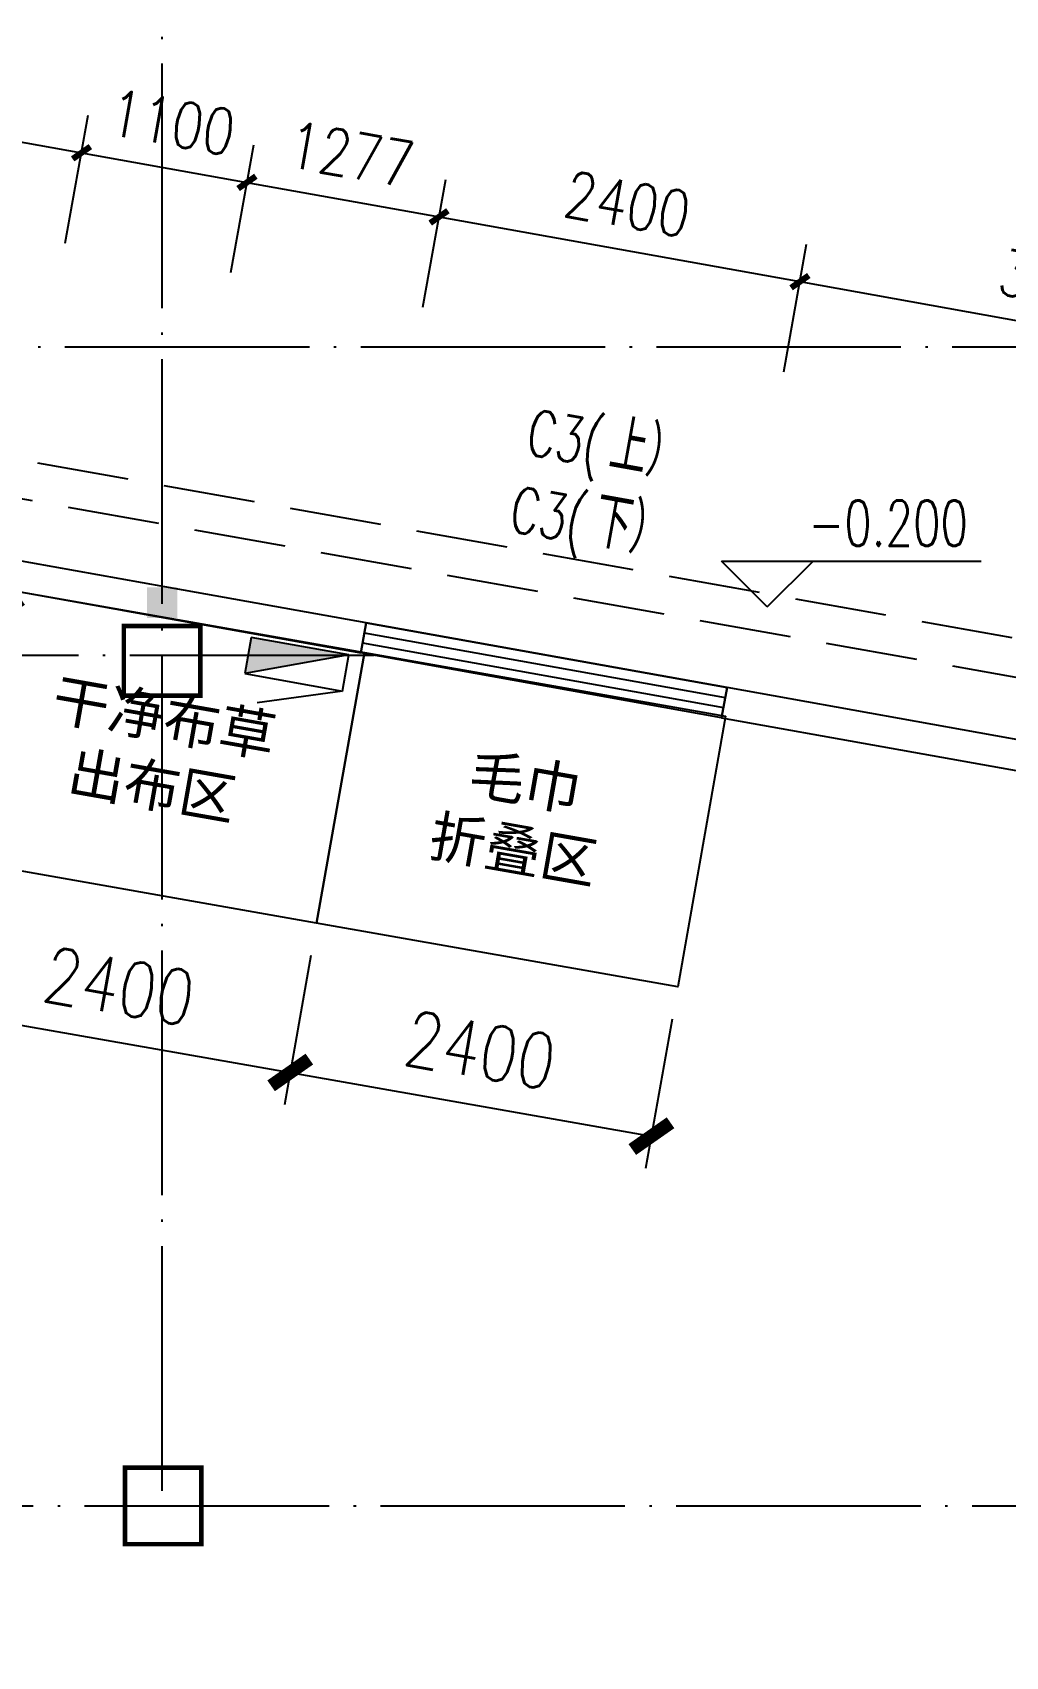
# Model space of a CAD drawing. Header units: millimetres. Extents: x 591771 to 1936534, y -622016 to 355666.
# Drawn here: x 623208 to 629576, y 269697 to 280331 of the extents above; entities that cross this region are included whole.
import ezdxf

# ---------------------------------------------------------------- set-up
doc = ezdxf.new("R2010")
doc.units = ezdxf.units.MM
doc.header["$LTSCALE"] = 80
doc.linetypes.add('DASH', pattern=[0.35, 0.25, -0.1])
doc.linetypes.add('DOTE', pattern=[2.42, 2, -0.2, 0.02, -0.2])
for name, color, linetype in [('00_LAYOUT', 7, 'Continuous'), ('\\M+5BDA8-\\M+5B1EA\\M+5B8DF', 3, 'Continuous'), ('\\M+5BDA8-\\M+5B3DF\\M+5B4E7', 3, 'Continuous'), ('\\M+5BDA8-\\M+5B4B0', 4, 'Continuous'), ('\\M+5BDA8-\\M+5C3C5\\M+5B4B0\\M+5B1E0\\M+5BAC5', 7, 'Continuous'), ('\\M+5BDA8-\\M+5C7BD-\\M+5D7A9', 31, 'Continuous'), ('\\M+5BDA8-\\M+5D6E1', 17, 'DOTE'), ('\\M+5C1A2\\M+5C3E6\\M+5CFDF\\M+5CCF51', 7, 'Continuous'), ('\\M+5C1A2\\M+5C3E6\\M+5CFF4\\M+5CCF53', 252, 'Continuous'), ('\\M+5C5C5\\M+5CBAE', 1, 'Continuous'), ('EQUIP_\\M+5CFFB\\M+5BBF0\\M+5CBA8', 7, 'Continuous'), ('PUB_TEXT', 7, 'Continuous')]:
    doc.layers.add(name, color=color, linetype=linetype)
doc.styles.add('A-STANDARD', font='SIMPLEX', dxfattribs={"bigfont": 'GBCBIG'})
doc.styles.add('A-WIN-LABEL', font='SIMPLEX', dxfattribs={"bigfont": 'GBCBIG'})
doc.styles.add('DIM_FONT', font='SIMPLEX.shx', dxfattribs={"width": 0.8})
doc.styles.add('ROMANS', font='ROMANS.shx', dxfattribs={"width": 0.8, "bigfont": 'hhztxt.shx'})
doc.styles.get("Standard").update_dxf_attribs({"font": 'txt.shx', "height": 100, "bigfont": 'gbcbig.shx'})
doc.dimstyles.new('dim1-150', dxfattribs={"dimscale": 180, "dimtxt": 2, "dimasz": 1.2, "dimexe": 1.2, "dimexo": 1.2, "dimgap": 1, "dimtad": 1, "dimdec": 0, "dimdsep": 46, "dimtxsty": 'ROMANS', "dimblk": 'ARCHTICK', "dimcen": 0, "dimadec": 0, "dimazin": 0, "dimtfac": 0.71, "dimtdec": 0, "dimtix": 1, "dimtmove": 0, "dimatfit": 3, "dimldrblk": 'ARCHTICK', "dimfxl": 0, "dimtolj": 1, "dimtzin": 0, "dimarcsym": 0})
doc.dimstyles.new('DIMN', dxfattribs={"dimtxt": 300, "dimasz": 100, "dimexe": 250, "dimexo": 300, "dimgap": 150, "dimtad": 1, "dimdec": 0, "dimzin": 0, "dimdsep": 46, "dimtxsty": 'DIM_FONT', "dimblk": 'ARCHTICK', "dimcen": 0.09, "dimclrt": 7, "dimazin": 2, "dimtfac": 1, "dimtdec": 0, "dimtix": 1, "dimtmove": 2, "dimatfit": 3, "dimldrblk": 'ARCHTICK', "dimfxl": 0, "dimtolj": 1, "dimtzin": 0, "dimarcsym": 0})

# ---------------------------------------------------------------- blocks, each defined once
blk = doc.blocks.new('_ArchTick')
at = {"color": 0, "linetype": 'ByBlock', "const_width": 0.4}
blk.add_lwpolyline([(-0.5, -0.5), (0.5, 0.5)], dxfattribs=at)
blk = doc.blocks.new('*D20')
at = {"layer": '\\M+5C1A2\\M+5C3E6\\M+5CFDF\\M+5CCF51', "color": 0, "lineweight": -2, "transparency": 16777216}
blk.add_arc((613228, 278183), 5623, 169.8236, 180, dxfattribs=at)
at = {"layer": 'Defpoints', "color": 0, "lineweight": -3, "transparency": 16777216}
for p in [(604190, 279805), (607645, 278847), (604090, 278183), (662318, 278183), (660503, 269697)]:
    blk.add_point(p, dxfattribs=at)
at = {"layer": '\\M+5C1A2\\M+5C3E6\\M+5CFDF\\M+5CCF51', "color": 0, "lineweight": -2, "transparency": 16777216, "xscale": 216, "yscale": 216, "zscale": 216}
for p, rotation in [((607694, 279176), 79.8236399644772), ((607606, 278183), 270)]:
    blk.add_blockref('_ArchTick', p, dxfattribs=dict(at, rotation=rotation))
at = {"layer": '\\M+5C1A2\\M+5C3E6\\M+5CFDF\\M+5CCF51', "color": 0, "lineweight": -2, "transparency": 16777216, "insert": (607261, 278714), "char_height": 360, "attachment_point": 5, "rotation": 84.9118, "style": 'ROMANS'}
blk.add_mtext('\\A1;10%%D', dxfattribs=at)
blk = doc.blocks.new('*D21')
at = {"layer": '\\M+5C1A2\\M+5C3E6\\M+5CFDF\\M+5CCF51', "color": 0, "lineweight": -2, "transparency": 16777216}
blk.add_arc((625444, 276252), 2447, 169.8236, 180, dxfattribs=at)
at = {"layer": 'Defpoints', "color": 0, "lineweight": -3, "transparency": 16777216}
for p in [(615238, 278084), (623015, 276541), (621561, 276252), (625444, 276252), (660507, 269958)]:
    blk.add_point(p, dxfattribs=at)
at = {"layer": '\\M+5C1A2\\M+5C3E6\\M+5CFDF\\M+5CCF51', "color": 0, "lineweight": -2, "transparency": 16777216, "xscale": 216, "yscale": 216, "zscale": 216}
for p, rotation in [((623036, 276684), 79.8236399644773), ((622998, 276252), 270)]:
    blk.add_blockref('_ArchTick', p, dxfattribs=dict(at, rotation=rotation))
at = {"layer": '\\M+5C1A2\\M+5C3E6\\M+5CFDF\\M+5CCF51', "color": 0, "lineweight": -2, "transparency": 16777216, "insert": (622640, 276502), "char_height": 360, "attachment_point": 5, "rotation": 84.9118, "style": 'ROMANS'}
blk.add_mtext('\\A1;10%%D', dxfattribs=at)
blk = doc.blocks.new('*D22')
at = {"layer": '\\M+5C1A2\\M+5C3E6\\M+5CFDF\\M+5CCF51', "color": 0, "lineweight": -2, "transparency": 16777216}
blk.add_line((633200, 274419), (633120, 274419), dxfattribs=at)
blk.add_arc((635655, 274419), 2319, 169.8236, 180, dxfattribs=at)
at = {"layer": 'Defpoints', "color": 0, "lineweight": -3, "transparency": 16777216}
for p in [(615238, 278084), (633352, 274693), (633416, 274419), (635655, 274419), (660507, 269958)]:
    blk.add_point(p, dxfattribs=at)
at = {"layer": '\\M+5C1A2\\M+5C3E6\\M+5CFDF\\M+5CCF51', "color": 0, "lineweight": -2, "transparency": 16777216, "xscale": 216, "yscale": 216, "zscale": 216}
for p, rotation in [((633372, 274829), 79.8236399644773), ((633336, 274419), 270)]:
    blk.add_blockref('_ArchTick', p, dxfattribs=dict(at, rotation=rotation))
at = {"layer": '\\M+5C1A2\\M+5C3E6\\M+5CFDF\\M+5CCF51', "color": 0, "lineweight": -2, "transparency": 16777216, "insert": (632978, 274658), "char_height": 360, "attachment_point": 5, "rotation": 84.9118, "style": 'ROMANS'}
blk.add_mtext('\\A1;10%%D', dxfattribs=at)
blk = doc.blocks.new('*D23')
at = {"layer": '\\M+5C1A2\\M+5C3E6\\M+5CFDF\\M+5CCF51', "color": 0, "lineweight": -2, "transparency": 16777216}
blk.add_arc((653265, 271258), 2329, 169.8236, 180, dxfattribs=at)
at = {"layer": 'Defpoints', "color": 0, "lineweight": -3, "transparency": 16777216}
for p in [(615238, 278084), (650952, 271533), (649917, 271258), (653265, 271258), (660507, 269958)]:
    blk.add_point(p, dxfattribs=at)
at = {"layer": '\\M+5C1A2\\M+5C3E6\\M+5CFDF\\M+5CCF51', "color": 0, "lineweight": -2, "transparency": 16777216, "xscale": 216, "yscale": 216, "zscale": 216}
for p, rotation in [((650973, 271670), 79.8236399644773), ((650936, 271258), 270)]:
    blk.add_blockref('_ArchTick', p, dxfattribs=dict(at, rotation=rotation))
at = {"layer": '\\M+5C1A2\\M+5C3E6\\M+5CFDF\\M+5CCF51', "color": 0, "lineweight": -2, "transparency": 16777216, "insert": (650578, 271497), "char_height": 360, "attachment_point": 5, "rotation": 84.9118, "style": 'ROMANS'}
blk.add_mtext('\\A1;10%%D', dxfattribs=at)
blk = doc.blocks.new('*D24')
at = {"layer": '\\M+5C1A2\\M+5C3E6\\M+5CFDF\\M+5CCF51', "color": 0, "lineweight": -2, "transparency": 16777216}
blk.add_arc((644474, 272836), 2073, 169.8236, 180, dxfattribs=at)
at = {"layer": 'Defpoints', "color": 0, "lineweight": -3, "transparency": 16777216}
for p in [(615238, 278084), (642415, 273081), (642251, 272836), (644474, 272836), (660607, 269940)]:
    blk.add_point(p, dxfattribs=at)
at = {"layer": '\\M+5C1A2\\M+5C3E6\\M+5CFDF\\M+5CCF51', "color": 0, "lineweight": -2, "transparency": 16777216, "xscale": 216, "yscale": 216, "zscale": 216}
for p, rotation in [((642433, 273203), 79.8236399644773), ((642401, 272836), 270)]:
    blk.add_blockref('_ArchTick', p, dxfattribs=dict(at, rotation=rotation))
at = {"layer": '\\M+5C1A2\\M+5C3E6\\M+5CFDF\\M+5CCF51', "color": 0, "lineweight": -2, "transparency": 16777216, "insert": (642042, 273053), "char_height": 360, "attachment_point": 5, "rotation": 84.9118, "style": 'ROMANS'}
blk.add_mtext('\\A1;10%%D', dxfattribs=at)
blk = doc.blocks.new('$TWTSYS$00000508')
for p, q in [((-0.5, 0.5), (0.324, 1.224)), ((-0.5, 0.5), (-0.5, -0.5)), ((-0.5, -0.5), (0.5, 0.5)), ((0.5, 0.5), (-0.5, 0.5)), ((0.5, -0.5), (0.5, 0.5)), ((-0.5, -0.5), (0.5, -0.5))]:
    blk.add_line(p, q)
blk.add_solid([(0.5, -0.5), (0.5, 0.5), (-0.5, -0.5)])
blk = doc.blocks.new('*D317')
at = {"layer": '\\M+5BDA8-\\M+5B3DF\\M+5B4E7', "color": 0, "lineweight": -2, "transparency": 16777216}
for p, q in [((621061, 279376), (621211, 280213)), ((621167, 279967), (623529, 279543)), ((623423, 278952), (623573, 279789))]:
    blk.add_line(p, q, dxfattribs=at)
at = {"layer": 'Defpoints', "color": 0, "transparency": 16777216}
for p in [(623529, 279543), (621008, 279081), (623370, 278657)]:
    blk.add_point(p, dxfattribs=at)
at = {"layer": '\\M+5BDA8-\\M+5B3DF\\M+5B4E7', "color": 0, "lineweight": -2, "transparency": 16777216, "xscale": 100, "yscale": 100, "zscale": 100}
for p, rotation in [((621167, 279967), 169.8237537539224), ((623529, 279543), 349.8237537539225)]:
    blk.add_blockref('_ArchTick', p, dxfattribs=dict(at, rotation=rotation))
at = {"layer": '\\M+5BDA8-\\M+5B3DF\\M+5B4E7', "color": 7, "transparency": 16777216, "insert": (622401, 280050), "char_height": 300, "attachment_point": 5, "rotation": 349.8238, "style": 'DIM_FONT'}
blk.add_mtext('\\A1;2400', dxfattribs=at)
blk = doc.blocks.new('*D318')
at = {"layer": '\\M+5BDA8-\\M+5B3DF\\M+5B4E7', "color": 0, "lineweight": -2, "transparency": 16777216}
for p, q in [((623423, 278952), (623573, 279789)), ((624506, 278758), (624656, 279595)), ((623529, 279543), (624612, 279349))]:
    blk.add_line(p, q, dxfattribs=at)
at = {"layer": 'Defpoints', "color": 0, "transparency": 16777216}
for p in [(624612, 279349), (623370, 278657), (624453, 278462)]:
    blk.add_point(p, dxfattribs=at)
at = {"layer": '\\M+5BDA8-\\M+5B3DF\\M+5B4E7', "color": 0, "lineweight": -2, "transparency": 16777216, "xscale": 100, "yscale": 100, "zscale": 100}
for p, rotation in [((623529, 279543), 169.8237537539226), ((624612, 279349), 349.8237537539226)]:
    blk.add_blockref('_ArchTick', p, dxfattribs=dict(at, rotation=rotation))
at = {"layer": '\\M+5BDA8-\\M+5B3DF\\M+5B4E7', "color": 7, "transparency": 16777216, "insert": (624124, 279741), "char_height": 300, "attachment_point": 5, "rotation": 349.8238, "style": 'DIM_FONT'}
blk.add_mtext('\\A1;1100', dxfattribs=at)
blk = doc.blocks.new('*D319')
at = {"layer": '\\M+5BDA8-\\M+5B3DF\\M+5B4E7', "color": 0, "lineweight": -2, "transparency": 16777216}
for p, q in [((624506, 278758), (624656, 279595)), ((625763, 278532), (625913, 279369)), ((624612, 279349), (625869, 279123))]:
    blk.add_line(p, q, dxfattribs=at)
at = {"layer": 'Defpoints', "color": 0, "transparency": 16777216}
for p in [(625869, 279123), (624453, 278462), (625710, 278237)]:
    blk.add_point(p, dxfattribs=at)
at = {"layer": '\\M+5BDA8-\\M+5B3DF\\M+5B4E7', "color": 0, "lineweight": -2, "transparency": 16777216, "xscale": 100, "yscale": 100, "zscale": 100}
for p, rotation in [((624612, 279349), 169.8237537539229), ((625869, 279123), 349.823753753923)]:
    blk.add_blockref('_ArchTick', p, dxfattribs=dict(at, rotation=rotation))
at = {"layer": '\\M+5BDA8-\\M+5B3DF\\M+5B4E7', "color": 7, "transparency": 16777216, "insert": (625293, 279531), "char_height": 300, "attachment_point": 5, "rotation": 349.8238, "style": 'DIM_FONT'}
blk.add_mtext('\\A1;1277', dxfattribs=at)
blk = doc.blocks.new('*D320')
at = {"layer": '\\M+5BDA8-\\M+5B3DF\\M+5B4E7', "color": 0, "lineweight": -2, "transparency": 16777216}
for p, q in [((625763, 278532), (625913, 279369)), ((625869, 279123), (628231, 278699)), ((628125, 278108), (628275, 278945))]:
    blk.add_line(p, q, dxfattribs=at)
at = {"layer": 'Defpoints', "color": 0, "transparency": 16777216}
for p in [(628231, 278699), (625710, 278237), (628072, 277813)]:
    blk.add_point(p, dxfattribs=at)
at = {"layer": '\\M+5BDA8-\\M+5B3DF\\M+5B4E7', "color": 0, "lineweight": -2, "transparency": 16777216, "xscale": 100, "yscale": 100, "zscale": 100}
for p, rotation in [((625869, 279123), 169.8237537539212), ((628231, 278699), 349.8237537539212)]:
    blk.add_blockref('_ArchTick', p, dxfattribs=dict(at, rotation=rotation))
at = {"layer": '\\M+5BDA8-\\M+5B3DF\\M+5B4E7', "color": 7, "transparency": 16777216, "insert": (627103, 279206), "char_height": 300, "attachment_point": 5, "rotation": 349.8238, "style": 'DIM_FONT'}
blk.add_mtext('\\A1;2400', dxfattribs=at)
blk = doc.blocks.new('*D321')
at = {"layer": '\\M+5BDA8-\\M+5B3DF\\M+5B4E7', "color": 0, "lineweight": -2, "transparency": 16777216}
for p, q in [((628125, 278108), (628275, 278945)), ((628231, 278699), (631548, 278103)), ((631442, 277513), (631592, 278350))]:
    blk.add_line(p, q, dxfattribs=at)
at = {"layer": 'Defpoints', "color": 0, "transparency": 16777216}
for p in [(631548, 278103), (628072, 277813), (631389, 277217)]:
    blk.add_point(p, dxfattribs=at)
at = {"layer": '\\M+5BDA8-\\M+5B3DF\\M+5B4E7', "color": 0, "lineweight": -2, "transparency": 16777216, "xscale": 100, "yscale": 100, "zscale": 100}
for p, rotation in [((628231, 278699), 169.8237537539226), ((631548, 278103), 349.8237537539226)]:
    blk.add_blockref('_ArchTick', p, dxfattribs=dict(at, rotation=rotation))
at = {"layer": '\\M+5BDA8-\\M+5B3DF\\M+5B4E7', "color": 7, "transparency": 16777216, "insert": (629943, 278697), "char_height": 300, "attachment_point": 5, "rotation": 349.8238, "style": 'DIM_FONT'}
blk.add_mtext('\\A1;3370', dxfattribs=at)
blk = doc.blocks.new('\\M+5B6FE\\M+5CEAC\\M+5B4B0\\M+5BFE2$\\M+5CFB5\\M+5CDB3\\M+5CDBC\\M+5BFE2$00000001')
at = {"color": 0}
for points in [[(-0.5, 0.5), (-0.5, -0.5)], [(-0.5, 0.5), (0.5, 0.5)], [(0.5, -0.5), (0.5, 0.5)], [(0.5, 0.1667), (-0.5, 0.1667)], [(0.5, -0.1667), (-0.5, -0.1667)], [(-0.5, -0.5), (0.5, -0.5)]]:
    blk.add_lwpolyline(points, dxfattribs=at)
blk = doc.blocks.new('*D1109')
at = {"layer": '00_LAYOUT', "color": 0, "lineweight": -2, "transparency": 16777216}
for p, q in [((622667, 274702), (622494, 273725)), ((625030, 274286), (624858, 273308)), ((622532, 273937), (624895, 273521))]:
    blk.add_line(p, q, dxfattribs=at)
at = {"layer": 'Defpoints', "color": 0, "transparency": 16777216}
for p in [(622704, 274915), (625068, 274498), (624895, 273521)]:
    blk.add_point(p, dxfattribs=at)
at = {"layer": '00_LAYOUT', "color": 0, "lineweight": -2, "transparency": 16777216, "xscale": 216, "yscale": 216, "zscale": 216}
for p, rotation in [((622532, 273937), 170.0000000000001), ((624895, 273521), 350.0000000000001)]:
    blk.add_blockref('_ArchTick', p, dxfattribs=dict(at, rotation=rotation))
at = {"layer": '00_LAYOUT', "color": 0, "transparency": 16777216, "insert": (623776, 274084), "char_height": 360, "attachment_point": 5, "rotation": 350, "style": 'ROMANS'}
blk.add_mtext('\\A1;2400', dxfattribs=at)
blk = doc.blocks.new('*D1110')
at = {"layer": '00_LAYOUT', "color": 0, "lineweight": -2, "transparency": 16777216}
for p, q in [((625030, 274286), (624858, 273308)), ((627394, 273869), (627221, 272891)), ((624895, 273521), (627259, 273104))]:
    blk.add_line(p, q, dxfattribs=at)
at = {"layer": 'Defpoints', "color": 0, "transparency": 16777216}
for p in [(625068, 274498), (627431, 274082), (627259, 273104)]:
    blk.add_point(p, dxfattribs=at)
at = {"layer": '00_LAYOUT', "color": 0, "lineweight": -2, "transparency": 16777216, "xscale": 216, "yscale": 216, "zscale": 216}
for p, rotation in [((624895, 273521), 169.9999999999996), ((627259, 273104), 349.9999999999995)]:
    blk.add_blockref('_ArchTick', p, dxfattribs=dict(at, rotation=rotation))
at = {"layer": '00_LAYOUT', "color": 0, "transparency": 16777216, "insert": (626140, 273667), "char_height": 360, "attachment_point": 5, "rotation": 350, "style": 'ROMANS'}
blk.add_mtext('\\A1;2400', dxfattribs=at)

msp = doc.modelspace()

# ---------------------------------------------------------------- hatches: boundary and pattern name
at = {"layer": '\\M+5C1A2\\M+5C3E6\\M+5CFF4\\M+5CCF53'}
msp.add_hatch(color=256, dxfattribs=at).paths.add_polyline_path([(623957, 276497.2), (624157, 276497.2), (624157, 276697.2), (623957, 276697.2)])

# ---------------------------------------------------------------- linework, layer by layer
at = {"layer": '00_LAYOUT', "color": 254}
for points in [[(625380.4, 276271.1), (625067.8, 274498.4), (622704.3, 274915.2), (623016.8, 276687.9)], [(627743.9, 275854.3), (627431.3, 274081.7), (625067.8, 274498.4), (625380.4, 276271.1)]]:
    msp.add_lwpolyline(points, close=True, dxfattribs=at)
at = {"layer": '\\M+5BDA8-\\M+5B1EA\\M+5B8DF'}
for p, q in [((628017, 276568.8), (627717, 276868.8)), ((627717, 276868.8), (629417, 276868.8)), ((628017, 276568.8), (628317, 276868.8))]:
    msp.add_line(p, q, dxfattribs=at)
at = {"layer": '\\M+5BDA8-\\M+5C7BD-\\M+5D7A9'}
for p, q in [((624073.8, 276701.3), (623052.2, 276884.7)), ((625391.5, 276464.8), (624073.8, 276701.3)), ((623016.8, 276687.9), (624038.5, 276504.5)), ((624038.5, 276504.5), (625356.1, 276267.9)), ((625356.1, 276267.9), (625391.5, 276464.8)), ((625356.1, 276267.9), (625391.5, 276464.8)), ((625391.5, 276464.8), (627753.7, 276040.8)), ((627718.4, 275843.9), (625356.1, 276267.9)), ((627753.7, 276040.8), (627718.4, 275843.9)), ((627753.7, 276040.8), (627718.4, 275843.9)), ((631071.1, 275445.3), (627753.7, 276040.8)), ((627718.4, 275843.9), (631035.7, 275248.4))]:
    msp.add_line(p, q, dxfattribs=at)
at = {"layer": '\\M+5BDA8-\\M+5D6E1', "ltscale": 10}
for p, q in [((624056.2, 270782.5), (624056.2, 280337)), ((604060.4, 278272.7), (662288.7, 278272.7)), ((625444.4, 276252.1), (622110.3, 276252.1)), ((604189.6, 270682.4), (662117.9, 270682.4))]:
    msp.add_line(p, q, dxfattribs=at)
at = {"layer": '\\M+5C1A2\\M+5C3E6\\M+5CFF4\\M+5CCF53'}
msp.add_line((623806.2, 276546.2), (624306.2, 276456.4), dxfattribs=at)
at = {"layer": '\\M+5C1A2\\M+5C3E6\\M+5CFF4\\M+5CCF53', "const_width": 30}
for points in [[(624306.1, 276443.9), (624306.1, 275988.7), (623806.1, 275988.7), (623806.1, 276443.9), (624056.1, 276443.9), (624306.1, 276443.9)], [(623813.7, 270932.4), (624313.7, 270932.4), (624313.7, 270432.4), (623813.7, 270432.4), (623813.7, 270932.4)]]:
    msp.add_lwpolyline(points, dxfattribs=at)
at = {"layer": '\\M+5C5C5\\M+5CBAE', "linetype": 'DASH', "ltscale": 30}
for p, q in [((630447.7, 276217.6), (615325.1, 278932.1)), ((630649.6, 275927.3), (615298.6, 278682.9))]:
    msp.add_line(p, q, dxfattribs=at)

# ---------------------------------------------------------------- block references
at = {"layer": '\\M+5BDA8-\\M+5B4B0', "xscale": -2400, "yscale": -200, "zscale": 200, "rotation": 349.8236399644781}
msp.add_blockref('\\M+5B6FE\\M+5CEAC\\M+5B4B0\\M+5BFE2$\\M+5CFB5\\M+5CDB3\\M+5CDBC\\M+5BFE2$00000001', (626554.9, 276154.4), dxfattribs=at)
msp.add_blockref('\\M+5B6FE\\M+5CEAC\\M+5B4B0\\M+5BFE2$\\M+5CFB5\\M+5CDB3\\M+5CDBC\\M+5BFE2$00000001', (626554.9, 276154.4), dxfattribs=at)
at = {"layer": 'EQUIP_\\M+5CFFB\\M+5BBF0\\M+5CBA8', "xscale": 650, "yscale": 240, "zscale": 650, "rotation": 169.8236747709758}
msp.add_blockref('$TWTSYS$00000508', (624938.5, 276193.9), dxfattribs=at)

# ---------------------------------------------------------------- texts
at = {"layer": '00_LAYOUT', "char_height": 270, "attachment_point": 5, "rotation": 350}
for s, insert in [('{\\fSimSun|b0|i0|c134|p2;干净布草\\P出布区}', (624029, 275606.4)), ('{\\fSimSun|b0|i0|c134|p2;毛巾\\P折叠区}', (626392.5, 275189.7))]:
    msp.add_mtext_dynamic_manual_height_columns(s, width=2672.373, gutter_width=2000, heights=[0], dxfattribs=dict(at, insert=insert))
at = {"layer": '\\M+5BDA8-\\M+5C3C5\\M+5B4B0\\M+5B1E0\\M+5BAC5', "style": 'A-WIN-LABEL', "width": 0.705882}
for p in [(626426.5, 277572.3), (626317.7, 277069.2)]:
    msp.add_text('C3(', height=297.5, rotation=349.82364, dxfattribs=at).set_placement(p)
at = {"layer": '\\M+5BDA8-\\M+5C3C5\\M+5B4B0\\M+5B1E0\\M+5BAC5', "style": 'A-WIN-LABEL'}
for s, p in [('上）', (626967.8, 277475.1)), ('下）', (626859, 276972.1))]:
    msp.add_text(s, height=337.59, rotation=349.82364, dxfattribs=at).set_placement(p)
at = {"layer": 'PUB_TEXT', "style": 'A-STANDARD', "width": 0.705882}
msp.add_text('-0.200', height=297.5, dxfattribs=at).set_placement((628287, 276968.9))

# ---------------------------------------------------------------- dimensions: what is measured, and where the dimension line sits
at = {"layer": '00_LAYOUT'}
for p1, p2, picture, middle in [((622704.3, 274915.2), (625067.8, 274498.4), '*D1109', (623776.2, 274083.6)), ((625067.8, 274498.4), (627431.3, 274081.7), '*D1110', (626139.7, 273666.9))]:
    dim = msp.add_aligned_dim(p1=p1, p2=p2, distance=-992.8, dimstyle='dim1-150', dxfattribs=at)
    dim.commit()
    dim.dimension.update_dxf_attribs({"geometry": picture, "text_midpoint": middle})
at = {"layer": '\\M+5BDA8-\\M+5B3DF\\M+5B4E7'}
for p1, p2, picture, middle in [((621008, 279080.7), (623370.2, 278656.7), '*D317', (622401.2, 280050.2)), ((623370.2, 278656.7), (624452.9, 278462.3), '*D318', (624123.7, 279741)), ((624452.9, 278462.3), (625709.5, 278236.8), '*D319', (625293.3, 279531)), ((625709.5, 278236.8), (628071.8, 277812.7), '*D320', (627102.7, 279206.3)), ((628071.8, 277812.7), (631389.1, 277217.3), '*D321', (629942.5, 278696.5))]:
    dim = msp.add_aligned_dim(p1=p1, p2=p2, distance=900.4, dimstyle='DIMN', dxfattribs=at)
    dim.commit()
    dim.dimension.update_dxf_attribs({"geometry": picture, "text_midpoint": middle})
at = {"layer": '\\M+5C1A2\\M+5C3E6\\M+5CFDF\\M+5CCF51'}
for base, line1, line2, picture, middle in [((607644.9, 278846.7), ((660503.1, 269696.6), (604189.6, 279805)), ((604089.6, 278182.5), (662317.9, 278182.5)), '*D20', (607260.6, 278713.9)), ((623014.6, 276541.1), ((660506.5, 269958.3), (615238.3, 278084.1)), ((625444.4, 276252.1), (621561, 276252.1)), '*D21', (622640, 276501.8)), ((633351.9, 274693.2), ((660506.5, 269958.3), (615238.3, 278084.1)), ((635655.1, 274419.2), (633416.3, 274419.2)), '*D22', (632977.7, 274657.6)), ((650952.3, 271533.3), ((660506.5, 269958.3), (615238.3, 278084.1)), ((653265.1, 271258.2), (649917.4, 271258.2)), '*D23', (650578, 271497.5)), ((642415.4, 273081.1), ((660606.5, 269940.4), (615238.3, 278084.1)), ((644474.3, 272836.2), (642251, 272836.2)), '*D24', (642041.9, 273052.8))]:
    dim = msp.add_angular_dim_2l(base=base, line1=line1, line2=line2, dimstyle='dim1-150', override={"dimazin": 2}, dxfattribs=at)
    dim.commit()
    dim.dimension.update_dxf_attribs({"geometry": picture, "text_midpoint": middle})

doc.saveas('drawing.dxf')
